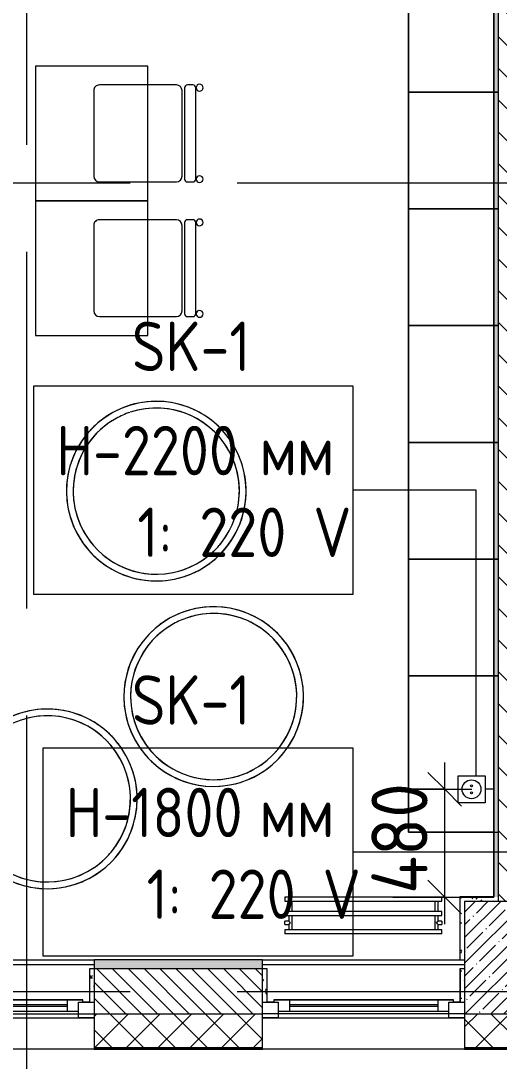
# Model space of a CAD drawing. Header units: millimetres. Extents: x 35111 to 235598, y -8553 to 29000.
# Drawn here: x 54433 to 56564, y -311 to 4322 of the extents above; entities that cross this region are included whole.
import ezdxf

# ---------------------------------------------------------------- set-up
doc = ezdxf.new("R2010")
doc.units = ezdxf.units.MM
doc.linetypes.add('Осевая', pattern=[3175, 635, -476.25, 1587.5, -476.25])
for name, color, linetype, lineweight in [('A-ANNO-DIMS', 7, 'Continuous', 9), ('A-ANNO-DIMS-100', 7, 'Continuous', 9), ('A-DETL-GENF', 7, 'Continuous', 9), ('A-GLAZ', 7, 'Continuous', 9), ('A-GLAZ-1', 7, 'Continuous', 13), ('A-WALL', 7, 'Continuous', 9), ('E-ELEC-FIXT-IDEN', 7, 'Continuous', 9), ('I-WALL', 7, 'Continuous', 9), ('M-EQPM', 7, 'Continuous', 9), ('S-COLS', 7, 'Continuous', 9), ('Оси', 7, 'Continuous', 9), ('Оси-2', 7, 'Осевая', 9), ('Электрические приборы', 7, 'Continuous', 9)]:
    doc.layers.add(name, color=color, linetype=linetype, lineweight=lineweight)
for name, color, linetype, lineweight, true_color in [('A-WALL-1', 7, 'Continuous', 9, 0x3c3c3c), ('A-WALL-FNSH-1', 7, 'Continuous', 9, 0x3c3c3c), ('I-FURN-1', 7, 'Continuous', 9, 0xf0f0f0), ('Оси розеток', 7, 'Continuous', 9, 0xff1e23)]:
    doc.layers.add(name, color=color, linetype=linetype, lineweight=lineweight, true_color=true_color)
doc.styles.add('GOST Common_1', font='GOST_Common.ttf', dxfattribs={"width": 0.9, "height": 220})
doc.styles.add('ISOCPEUR', font='isocpeur.ttf', dxfattribs={"width": 0.9, "height": 250})
doc.dimstyles.new('ISO-2_5_0_9К_БОЛЬШОЙ_1', dxfattribs={"dimscale": 304.8, "dimtxt": 248.995294, "dimasz": 0.492126, "dimexe": 0.393701, "dimexo": 0.984252, "dimgap": 0, "dimtad": 1, "dimdec": 0, "dimrnd": 10, "dimzin": 0, "dimdsep": 46, "dimtxsty": 'ISOCPEUR', "dimblk1": 'OBLIQUE', "dimblk2": 'OBLIQUE', "dimsah": 1, "dimcen": 0.09, "dimdle": 0.393701, "dimazin": 0, "dimtfac": 1, "dimtdec": 4, "dimtix": 1, "dimtmove": 2, "dimatfit": 3, "dimfxl": 1, "dimtvp": 1, "dimtolj": 1, "dimtzin": 0, "dimarcsym": 2})
pattern_1 = [(0, (0, 0), (121.92, 30.48), [10.058, -81.382, 10.058, -81.382, -487.68]), (0, (0, 0), (121.92, 30.48), [-182.88, 10.058, -172.822, 10.058, -81.382, -213.36]), (0, (0, 0), (121.92, 30.48), [-457.2, 10.058, -50.902, 10.058, -142.342]), (120, (45.72, 15.24), (-87.356454, 90.345817), [10.058, -81.382, 10.058, -81.382, -487.68]), (120, (45.72, 15.24), (-87.356454, 90.345817), [-182.88, 10.058, -172.822, 10.058, -81.382, -213.36]), (120, (45.72, 15.24), (-87.356454, 90.345817), [-457.2, 10.058, -50.902, 10.058, -142.342]), (240, (60.96, 76.2), (-34.563546, -120.825817), [10.058, -81.382, 10.058, -81.382, -487.68]), (240, (60.96, 76.2), (-34.563546, -120.825817), [-182.88, 10.058, -172.822, 10.058, -81.382, -213.36]), (240, (60.96, 76.2), (-34.563546, -120.825817), [-457.2, 10.058, -50.902, 10.058, -142.342])]

# ---------------------------------------------------------------- blocks, each defined once
blk = doc.blocks.new('BSC_Колонна _Прямоугольная - 500х500-V16-План размещения напольных электротехнических лючков и розеток 3 этажа в осях 12-23')
at = {"layer": 'S-COLS'}
h = blk.add_hatch(dxfattribs=at)
h.set_pattern_fill('FP_24', color=256, style=0, pattern_type=2)
h.set_pattern_definition([(45, (-56660, -150), (-57.02463, 57.02463), []), (45, (-56602.975, -150), (-57.02463, 57.02463), [100.806, -20.161, 3.353, -16.808])])
h.paths.add_polyline_path([(-223.3, -250), (250, -250), (250, 250), (-250, 250), (-250, -250)])
for p, q in [((250, 250), (-250, 250)), ((-250, 250), (-250, -250)), ((250, -250), (250, 250)), ((-250, -250), (250, -250))]:
    blk.add_line(p, q, dxfattribs=at)
blk = doc.blocks.new('120_Окно_СКБ_1Ст - 120_Окно_СКБ_1Ст 900х2500_h_-20664874-План размещения напольных электротехнических лючков и розеток 3 этажа в осях 12-23')
at = {"layer": 'A-GLAZ'}
for p, q in [((450, -57), (-450, -57)), ((-430, -127), (-400, -127)), ((-330, -107), (330, -107)), ((330, -117), (-330, -117)), ((400, -127), (430, -127))]:
    blk.add_line(p, q, dxfattribs=at)
at = {"layer": 'A-GLAZ-1'}
for p, q in [((-450, -127), (-450, -57)), ((-450, -57), (-380, -57)), ((-380, -57), (-380, -127)), ((380, -87), (-380, -87)), ((-380, -87), (-380, -127)), ((-330, -137), (-330, -87)), ((330, -137), (330, -87)), ((380, -127), (380, -57)), ((380, -57), (450, -57)), ((380, -127), (380, -87)), ((450, -57), (450, -127)), ((-380, -127), (-450, -127)), ((-380, -127), (-400, -127)), ((-400, -127), (-400, -137)), ((-400, -137), (400, -137)), ((400, -137), (-400, -137)), ((450, -127), (380, -127)), ((400, -127), (380, -127)), ((400, -137), (400, -127))]:
    blk.add_line(p, q, dxfattribs=at)
blk = doc.blocks.new('120_Окно_СКБ_2Ст - 120_Окно_СКБ_2Ст 2100х2400 _мал створка справа_-22446225-План размещения напольных электротехнических лючков и розеток 3 этажа в осях 12-23')
at = {"layer": 'A-GLAZ'}
for p, q in [((1050, -57), (-1050, -57)), ((-1030, -127), (-1000, -127)), ((-930, -107), (100, -107)), ((100, -117), (-930, -117)), ((170, -127), (200, -127)), ((270, -107), (930, -107)), ((930, -117), (270, -117)), ((1000, -127), (1030, -127))]:
    blk.add_line(p, q, dxfattribs=at)
at = {"layer": 'A-GLAZ-1'}
for p, q in [((-1050, -127), (-1050, -57)), ((-1050, -57), (-980, -57)), ((-980, -57), (-980, -127)), ((150, -87), (-980, -87)), ((-980, -87), (-980, -127)), ((-930, -137), (-930, -87)), ((100, -137), (100, -87)), ((150, -127), (150, -57)), ((150, -57), (220, -57)), ((150, -127), (150, -87)), ((220, -57), (220, -127)), ((980, -87), (220, -87)), ((220, -87), (220, -127)), ((270, -137), (270, -87)), ((930, -137), (930, -87)), ((980, -127), (980, -57)), ((980, -57), (1050, -57)), ((980, -127), (980, -87)), ((1050, -57), (1050, -127)), ((-980, -127), (-1050, -127)), ((-980, -127), (-1000, -127)), ((-1000, -127), (-1000, -137)), ((-1000, -137), (170, -137)), ((170, -137), (-1000, -137)), ((220, -127), (150, -127)), ((170, -127), (150, -127)), ((170, -137), (170, -127)), ((220, -127), (200, -127)), ((200, -127), (200, -137)), ((200, -137), (1000, -137)), ((1000, -137), (200, -137)), ((1050, -127), (980, -127)), ((1000, -127), (980, -127)), ((1000, -137), (1000, -127))]:
    blk.add_line(p, q, dxfattribs=at)
blk = doc.blocks.new('ПУФ - 1_53-V85-План размещения напольных электротехнических лючков и розеток 3 этажа в осях 12-23')
at = {"layer": 'I-FURN-1'}
for radius, start, end in [(400, 0, 180), (400, 110, 140), (400, 80, 110), (400, 60, 80), (370, 0, 180), (370, 105.8824, 180), (370, 0, 105.8824), (400, 40, 60), (400, 140, 170), (400, 20, 40), (400, 10, 20), (400, 170, 180), (400, 0, 10), (400, 180, 360), (400, 180, 220), (370, 180, 328.2353), (370, 180, 349.4118), (370, 349.5929, 0), (400, 340, 0), (370, 349.5929, 360), (370, 328.2353, 349.4118), (400, 310, 340), (400, 220, 250), (400, 280, 310), (400, 250, 280)]:
    blk.add_arc((0, 0), radius, start, end, dxfattribs=at)
blk = doc.blocks.new('ПУФ - 1_53-V89-План размещения напольных электротехнических лючков и розеток 3 этажа в осях 12-23')
at = {"layer": 'I-FURN-1'}
for radius, start, end in [(400, 0, 180), (400, 10, 160), (370, 0, 180), (370, 74.1176, 137.6471), (370, 0, 74.1176), (370, 137.6471, 158.8235), (400, 160, 180), (370, 158.8235, 169.4118), (370, 169.4118, 180), (400, 0, 10), (400, 180, 360), (400, 180, 220), (370, 180, 296.4706), (370, 180, 349.4118), (400, 220, 0), (370, 349.5929, 0), (370, 349.5929, 360), (370, 338.8235, 349.4118), (370, 317.6471, 338.8235), (370, 296.4706, 317.6471)]:
    blk.add_arc((0, 0), radius, start, end, dxfattribs=at)
blk = doc.blocks.new('ПУФ - 1_53-V90-План размещения напольных электротехнических лючков и розеток 3 этажа в осях 12-23')
at = {"layer": 'I-FURN-1'}
for radius, start, end in [(400, 0, 180), (400, 90, 130), (400, 70, 90), (400, 60, 70), (370, 0, 180), (370, 116.4706, 180), (370, 0, 116.4706), (400, 50, 60), (400, 130, 140), (400, 40, 50), (400, 140, 170), (400, 10, 40), (400, 170, 180), (400, 0, 10), (400, 180, 360), (400, 180, 190), (370, 180, 190.5882), (370, 180, 349.4118), (400, 320, 0), (370, 349.5929, 0), (370, 349.5929, 360), (400, 190, 230), (370, 190.5882, 201.1765), (370, 222.3529, 349.4118), (370, 201.1765, 211.7647), (370, 211.7647, 222.3529), (400, 300, 320), (400, 230, 240), (400, 240, 270), (400, 290, 300), (400, 270, 280), (400, 280, 290)]:
    blk.add_arc((0, 0), radius, start, end, dxfattribs=at)
blk = doc.blocks.new('Стол базовый прямоугольный - 1_7а-25476368-План размещения напольных электротехнических лючков и розеток 3 этажа в осях 12-23')
at = {"layer": 'I-FURN-1'}
for p, q in [((250, 300), (-250, 300)), ((-250, 300), (-250, -300)), ((250, -300), (250, 300)), ((-250, -300), (250, -300))]:
    blk.add_line(p, q, dxfattribs=at)
blk = doc.blocks.new('Стул Breuer - 1_9а-25403171-План размещения напольных электротехнических лючков и розеток 3 этажа в осях 12-23')
at = {"layer": 'I-FURN-1'}
for p, q in [((190.5, 241.3), (-190.5, 241.3)), ((-215.9, 215.9), (-215.9, 0)), ((215.9, 0), (215.9, 215.9)), ((-215.9, 0), (-215.9, -127)), ((215.9, -127), (215.9, 0)), ((-215.9, -176.2), (-215.9, -200.8)), ((203.2, -163.5), (-203.2, -163.5)), ((-190.5, -152.4), (190.5, -152.4)), ((215.9, -200.8), (215.9, -176.2)), ((-203.2, -213.5), (203.2, -213.5))]:
    blk.add_line(p, q, dxfattribs=at)
for centre, radius, start, end in [((-190.5, 215.9), 25.4, 90, 180), ((190.5, 215.9), 25.4, 0, 90), ((-190.5, -127), 25.4, 180, 270), ((190.5, -127), 25.4, 270, 360), ((-203.2, -176.2), 12.7, 90, 180), ((203.2, -176.2), 12.7, 360, 90), ((-203.5, -230.6), 15.1, 360, 180), ((-203.5, -230.6), 15.1, 180, 360), ((-203.2, -200.8), 12.7, 180, 270), ((203.7, -230.6), 15.1, 360, 180), ((203.7, -230.6), 15.1, 180, 360), ((203.2, -200.8), 12.7, 270, 360)]:
    blk.add_arc(centre, radius, start, end, dxfattribs=at)
blk = doc.blocks.new('Блок Розеток и Выключателей - Блок Розеток и Выключателей_SK1-V145-План размещения напольных электротехнических лючков и розеток 3 этажа в осях 12-23')
at = {"layer": 'A-DETL-GENF'}
for p, q in [((-60, -40), (60, -40)), ((-60, -160), (-60, -40)), ((60, -40), (60, -160)), ((60, -160), (-60, -160))]:
    blk.add_line(p, q, dxfattribs=at)
for centre, radius in [((0, -100), 42), ((-15.6, -100), 4.8), ((15.6, -100), 4.8)]:
    blk.add_circle(centre, radius, dxfattribs=at)
at = {"layer": 'Оси розеток'}
blk.add_line((0, 0), (0, -40), dxfattribs=at)
blk = doc.blocks.new('radiator_prado_classic_z_tip_30_po exemplyaru - Classic Z Тип 30-500-30677900-План размещения напольных электротехнических лючков и розеток 3 этажа в осях 12-23')
at = {"layer": 'M-EQPM'}
for p, q in [((0, 228), (0, 210)), ((700, 228), (0, 228)), ((0, 210), (700, 210)), ((17.5, 210), (17.5, 164)), ((32.5, 164), (32.5, 210)), ((667.5, 210), (667.5, 164)), ((682.5, 164), (682.5, 210)), ((700, 210), (700, 228)), ((700, 164), (0, 164)), ((0, 164), (0, 146)), ((0, 146), (700, 146)), ((17.5, 146), (17.5, 121.5)), ((32.5, 82), (32.5, 146)), ((667.5, 146), (667.5, 82)), ((682.5, 121.5), (682.5, 146)), ((700, 146), (700, 164)), ((17.5, 121.5), (0, 121.5)), ((17.5, 121.5), (0, 121.5)), ((0, 121.5), (0, 121.2)), ((0, 106.5), (0, 121.5)), ((0, 121.2), (0, 121.2)), ((0, 106.8), (0, 106.5)), ((0, 106.8), (0, 106.8)), ((0, 106.5), (17.5, 106.5)), ((0, 106.5), (17.5, 106.5)), ((17.5, 106.5), (17.5, 82)), ((700, 121.5), (682.5, 121.5)), ((700, 121.5), (682.5, 121.5)), ((682.5, 82), (682.5, 106.5)), ((682.5, 106.5), (700, 106.5)), ((682.5, 106.5), (700, 106.5)), ((700, 121.5), (700, 106.5)), ((700, 121.2), (700, 121.5)), ((700, 121.5), (700, 121.2)), ((700, 121.2), (700, 121.5)), ((700, 106.5), (700, 106.8)), ((700, 106.8), (700, 106.5)), ((700, 106.5), (700, 106.8)), ((700, 82), (0, 82)), ((0, 82), (0, 64)), ((700, 64), (0, 64)), ((700, 64), (700, 82))]:
    blk.add_line(p, q, dxfattribs=at)
for points, knots in [([(25, 114), (24.5, 114.5), (23.6, 115.4), (22.4, 116.6), (21.6, 117.4), (21.1, 117.9), (20.8, 118.2), (20.5, 118.5), (20.2, 118.8), (19.8, 119.1), (19.6, 119.4), (19.3, 119.7), (19, 120), (18.7, 120.3), (18.5, 120.5), (18.3, 120.7), (18.1, 120.9), (17.9, 121.1), (17.8, 121.2), (17.7, 121.3), (17.5, 121.5), (17.5, 121.5), (17.5, 121.5)], [0, 0, 0, 0, 0.142857, 0.285714, 0.357143, 0.392857, 0.428571, 0.464286, 0.5, 0.535714, 0.571429, 0.607143, 0.642857, 0.678571, 0.714286, 0.75, 0.785714, 0.821429, 0.857143, 0.892857, 0.928571, 1, 1, 1, 1]), ([(17.5, 106.5), (17.5, 106.5), (17.5, 106.5), (17.7, 106.7), (17.8, 106.8), (17.9, 106.9), (18.1, 107.1), (18.3, 107.3), (18.5, 107.5), (18.7, 107.7), (19, 108), (19.3, 108.3), (19.6, 108.6), (19.8, 108.9), (20.3, 109.3), (20.7, 109.7), (21.1, 110.1), (21.6, 110.6), (22.4, 111.4), (23.6, 112.6), (24.5, 113.5), (25, 114)], [0, 0, 0, 0, 0.071429, 0.107143, 0.142857, 0.178571, 0.214286, 0.25, 0.285714, 0.321429, 0.357143, 0.392857, 0.428571, 0.464286, 0.5, 0.571429, 0.607143, 0.642857, 0.714286, 0.857143, 1, 1, 1, 1]), ([(675, 114), (675.5, 114.5), (676.4, 115.4), (677.6, 116.6), (678.4, 117.4), (678.9, 117.9), (679.2, 118.2), (679.5, 118.5), (679.8, 118.8), (680.1, 119.2), (680.4, 119.4), (680.7, 119.7), (681, 120), (681.3, 120.3), (681.5, 120.5), (681.7, 120.7), (681.9, 120.9), (682.1, 121.1), (682.2, 121.2), (682.3, 121.3), (682.5, 121.5), (682.5, 121.5), (682.5, 121.5)], [0, 0, 0, 0, 0.142857, 0.285714, 0.357143, 0.392857, 0.428571, 0.464286, 0.5, 0.535714, 0.571429, 0.607143, 0.642857, 0.678571, 0.714286, 0.75, 0.785714, 0.821429, 0.857143, 0.892857, 0.928571, 1, 1, 1, 1]), ([(682.5, 106.5), (682.5, 106.5), (682.5, 106.5), (682.3, 106.7), (682.2, 106.8), (682.1, 106.9), (681.9, 107.1), (681.7, 107.3), (681.5, 107.5), (681.3, 107.7), (681, 108), (680.7, 108.3), (680.4, 108.6), (680.1, 108.8), (679.7, 109.3), (679.3, 109.7), (678.9, 110.1), (678.4, 110.6), (677.6, 111.4), (676.4, 112.6), (675.5, 113.5), (675, 114)], [0, 0, 0, 0, 0.071429, 0.107143, 0.142857, 0.178571, 0.214286, 0.25, 0.285714, 0.321429, 0.357143, 0.392857, 0.428571, 0.464286, 0.5, 0.571429, 0.607143, 0.642857, 0.714286, 0.857143, 1, 1, 1, 1])]:
    blk.add_open_spline(points, degree=3, knots=knots, dxfattribs=at)
blk = doc.blocks.new('шкаф 1_112 - шкаф 1_112-V175-План размещения напольных электротехнических лючков и розеток 3 этажа в осях 12-23')
at = {"layer": 'I-FURN-1'}
for p, q in [((-400, 6070), (-400, 0)), ((-400, 3815), (-400, 3295)), ((-400, 3295), (-400, 3815)), ((0, 3295), (0, 3815)), ((-20, 3295), (-400, 3295)), ((0, 3295), (-400, 3295)), ((-400, 3295), (-400, 2775)), ((-400, 2775), (-400, 3295)), ((-400, 3295), (-20, 3295)), ((-400, 3295), (0, 3295)), ((-20, 3295), (-400, 3295)), ((0, 2775), (0, 3295)), ((-20, 2775), (-400, 2775)), ((-400, 2775), (0, 2775)), ((-20, 2775), (-400, 2775)), ((0, 2775), (-400, 2775)), ((-400, 2775), (-400, 2255)), ((-400, 2255), (-400, 2775)), ((-400, 2775), (-20, 2775)), ((0, 2255), (0, 2775)), ((-20, 2255), (-400, 2255)), ((0, 2255), (-400, 2255)), ((-400, 2255), (-400, 1735)), ((-400, 1735), (-400, 2255)), ((-400, 2255), (-20, 2255)), ((-400, 2255), (0, 2255)), ((-20, 2255), (-400, 2255)), ((0, 1735), (0, 2255)), ((-20, 1735), (-400, 1735)), ((-400, 1735), (0, 1735)), ((-20, 1735), (-400, 1735)), ((0, 1735), (-400, 1735)), ((-400, 1735), (-400, 1215)), ((-400, 1215), (-400, 1735)), ((-400, 1735), (-20, 1735)), ((0, 1215), (0, 1735)), ((-20, 1215), (-400, 1215)), ((0, 1215), (-400, 1215)), ((-400, 1215), (-400, 695)), ((-400, 695), (-400, 1215)), ((-400, 1215), (-20, 1215)), ((-400, 1215), (0, 1215)), ((-20, 1215), (-400, 1215)), ((0, 695), (0, 1215)), ((-20, 695), (-400, 695)), ((-400, 695), (0, 695)), ((-20, 695), (-400, 695)), ((0, 695), (-400, 695)), ((-400, 695), (-400, 0)), ((-400, 0), (-400, 695)), ((-400, 695), (-20, 695)), ((0, 0), (0, 695)), ((-400, 0), (-20, 0)), ((-400, 0), (0, 0)), ((-20, 0), (-400, 0))]:
    blk.add_line(p, q, dxfattribs=at)
blk = doc.blocks.new('DIMBLOCK5-План размещения напольных электротехнических лючков и розеток 3 этажа в осях 12-23')
at = {"layer": 'A-ANNO-DIMS-100'}
for p, q in [((56321.6, 300), (56321.6, 1019.8)), ((56080.7, 899.8), (56441.6, 899.8)), ((56321.6, 899.8), (56080.7, 899.8)), ((56090, 420), (56441.6, 420)), ((56321.6, 420), (56090, 420))]:
    blk.add_line(p, q, dxfattribs=at)
at = {"layer": 'A-ANNO-DIMS-100', "lineweight": 20}
for p, q in [((56321.6, 899.8), (56246.6, 974.8)), ((56321.6, 899.8), (56396.6, 824.8)), ((56321.6, 420), (56246.6, 495)), ((56321.6, 420), (56396.6, 345))]:
    blk.add_line(p, q, dxfattribs=at)
at = {"layer": 'A-ANNO-DIMS-100', "color": 0, "insert": (55995, 434), "char_height": 250, "width": 597.589, "attachment_point": 1, "rotation": 90, "line_spacing_factor": 1.149209, "style": 'ISOCPEUR'}
blk.add_mtext('480', dxfattribs=at)
blk = doc.blocks.new('_Oblique')
at = {"color": 0, "linetype": 'ByBlock', "lineweight": -2}
blk.add_line((-0.5, -0.5), (0.5, 0.5), dxfattribs=at)

msp = doc.modelspace()

# ---------------------------------------------------------------- hatches: boundary and pattern name
at = {"layer": 'A-WALL'}
h = msp.add_hatch(dxfattribs=at)
h.set_pattern_fill('FP_19', color=256, style=0, pattern_type=2)
h.set_pattern_definition([(135, (0, 0), (-35.35534, -35.35534), [])])
h.paths.add_polyline_path([(65171.9, -100), (65410, -100), (65410, 100), (65160, 100), (65160, -100)])
h.paths.add_polyline_path([(63716, -100), (64260, -100), (64260, 100), (63710, 100), (63710, -100)])
h.paths.add_polyline_path([(61532.2, -100), (61610, -100), (61610, 100), (61410, 100), (61410, -100)])
h.paths.add_polyline_path([(57810, -100), (57810, 100), (56910, 100), (56910, -100), (57164.6, -100)])
h.paths.add_polyline_path([(54980.8, -100), (55510, -100), (55510, 100), (54760, 100), (54760, -100)])
h.paths.add_polyline_path([(52660, -100), (52660, 100), (52410, 100), (52410, -100)])
h.paths.add_polyline_path([(50613.2, -100), (51010, -100), (51010, 100), (50260, 100), (50260, -100)])
h.paths.add_polyline_path([(47910, -100), (48160, -100), (48160, 100), (47910, 100)])
h.paths.add_polyline_path([(44061.7, -100), (44310, -100), (44310, 100), (43410, 100), (43410, -100)])
h.paths.add_polyline_path([(41760, -100), (41760, 100), (41140, 100), (41140, -100), (41150, -100)])
h.paths.add_polyline_path([(42910, -100), (42910, 100), (42660, 100), (42660, -100)])
h = msp.add_hatch(dxfattribs=at)
h.set_pattern_fill('FP_20', color=256, style=0, pattern_type=2)
h.set_pattern_definition([(45, (0, 0), (-70.71068, 70.71068), []), (135, (0, 0), (-70.71068, -70.71068), [])])
h.paths.add_polyline_path([(54760, -250), (55510, -250), (55510, -100), (54760, -100)])
h.paths.add_polyline_path([(56627.1, -250), (56627.1, -100), (56410, -100), (56410, -250), (56436.7, -250)])
h.paths.add_polyline_path([(51910, -250), (52660, -250), (52660, -100), (51910, -100)])
h.paths.add_polyline_path([(50260, -250), (51010, -250), (51010, -100), (50260, -100)])
h.paths.add_polyline_path([(47910, -250), (48160, -250), (48160, -100), (47410, -100), (47410, -250), (47701.4, -250)])
h.paths.add_polyline_path([(44310, -250), (44310, -100), (42660, -100), (42660, -250), (44061.7, -250)])
h.paths.add_polyline_path([(41140, -250), (41760, -250), (41760, -100), (41140, -100)])
h.paths.add_polyline_path([(38742.7, -250), (39040, -250), (39040, -100), (38742.7, -100), (38742.7, -222.4)])
h.paths.add_polyline_path([(38238.2, -250), (38242.7, -250), (38242.7, -100), (38238.2, -100), (38238.2, -175.6)])
at = {"layer": 'I-WALL'}
h = msp.add_hatch(dxfattribs=at)
h.set_pattern_fill('FP_21', color=256, style=0, pattern_type=2)
h.set_pattern_definition([(135, (0, 0), (-70.71068, -70.71068), [])])
h.paths.add_polyline_path([(56560.7, 400), (56760.7, 400), (56760.7, 7400), (56560.7, 7400), (56560.7, 420)])
h = msp.add_hatch(dxfattribs=at)
h.set_pattern_fill('FP_71', color=256, style=0, pattern_type=2)
h.set_pattern_definition(pattern_1)
h.paths.add_polyline_path([(56540.7, 420), (56560.7, 420), (56560.7, 7070), (56540.7, 7070), (56540.7, 421)])
h = msp.add_hatch(dxfattribs=at)
h.set_pattern_fill('FP_71', color=256, style=0, pattern_type=2)
h.set_pattern_definition(pattern_1)
h.paths.add_polyline_path([(56390, 140), (56410, 140), (56410, 420), (56390, 420), (56390, 141)])
h = msp.add_hatch(dxfattribs=at)
h.set_pattern_fill('FP_71', color=256, style=0, pattern_type=2)
h.set_pattern_definition(pattern_1)
h.paths.add_polyline_path([(56410, 400), (56560.7, 400), (56560.7, 420), (56410, 420)])
h = msp.add_hatch(dxfattribs=at)
h.set_pattern_fill('FP_71', color=256, style=0, pattern_type=2)
h.set_pattern_definition(pattern_1)
h.paths.add_polyline_path([(54760, 100), (55510, 100), (55510, 140), (54760, 140)])
h.paths.add_polyline_path([(52660, 100), (52660, 140), (52430, 140), (52430, 100)])
h = msp.add_hatch(dxfattribs=at)
h.set_pattern_fill('FP_71', color=256, style=0, pattern_type=2)
h.set_pattern_definition(pattern_1)
h.paths.add_polyline_path([(54760, -48), (54760, 100), (54740, 100), (54740, -48)])
h = msp.add_hatch(dxfattribs=at)
h.set_pattern_fill('FP_71', color=256, style=0, pattern_type=2)
h.set_pattern_definition(pattern_1)
h.paths.add_polyline_path([(55530, -48), (55530, 100), (55510, 100), (55510, -48)])
h = msp.add_hatch(dxfattribs=at)
h.set_pattern_fill('FP_71', color=256, style=0, pattern_type=2)
h.set_pattern_definition(pattern_1)
h.paths.add_polyline_path([(56410, -48), (56410, 100), (56390, 100), (56390, -48)])

# ---------------------------------------------------------------- linework, layer by layer
at = {"layer": 'A-WALL'}
for p, q in [((56560.7, 400), (56560.7, 7400)), ((56540.7, 420), (56540.7, 7050)), ((56390, 140), (56390, 420)), ((56410, 420), (56540.7, 420)), ((55530, 100), (54740, 100)), ((52410, -100), (55510, -100)), ((54760, -258), (52660, -258)), ((54760, -250), (55510, -250)), ((54760, -253), (55510, -253)), ((56410, -258), (55510, -258)), ((56410, -250), (57810, -250)), ((56410, -253), (57810, -253))]:
    msp.add_line(p, q, dxfattribs=at)
at = {"layer": 'A-WALL-1'}
for p, q in [((54760, 140), (54760, -250)), ((55510, 140), (54760, 140)), ((55510, -250), (55510, 140)), ((56390, 140), (56410, 140)), ((54740, 100), (54740, -48)), ((55530, -48), (55530, 100)), ((56410, 100), (56390, 100)), ((56390, 100), (56390, -48)), ((54740, -48), (54760, -48)), ((55510, -48), (55530, -48)), ((56390, -48), (56410, -48)), ((56410, -100), (56410, -250))]:
    msp.add_line(p, q, dxfattribs=at)
at = {"layer": 'A-WALL-FNSH-1'}
for p, q in [((56539.7, 7049), (56539.7, 421)), ((56539.7, 421), (56389, 421)), ((56389, 421), (56389, 141)), ((56390, 420), (56410, 420)), ((55510, 141), (54760, 141)), ((54760, 141), (54760, 140)), ((55510, 140), (55510, 141)), ((54740, 100), (54739, 100)), ((54739, 100), (54739, -48)), ((55531, 100), (55530, 100)), ((55531, -48), (55531, 100)), ((56390, 100), (56389, 100)), ((56389, 100), (56389, -48)), ((54739, -48), (54740, -48)), ((55530, -48), (55531, -48)), ((56389, -48), (56390, -48)), ((54760, -250), (54760, -258)), ((54760, -258), (55510, -258)), ((55510, -258), (55510, -250)), ((56410, -250), (56410, -258)), ((56410, -258), (57810, -258))]:
    msp.add_line(p, q, dxfattribs=at)
at = {"layer": 'E-ELEC-FIXT-IDEN'}
for p, q in [((56460.7, 2231.6), (55912.1, 2231.6)), ((56460.7, 959.8), (56460.7, 2231.6)), ((56780.7, 620.3), (55912.1, 620.3))]:
    msp.add_line(p, q, dxfattribs=at)
at = {"layer": 'E-ELEC-FIXT-IDEN', "flags": 128}
for points in [[(54491.7, 2695.6), (55912.1, 2695.6), (55912.1, 1767.6), (54491.7, 1767.6)], [(54533.1, 1084.3), (55912.1, 1084.3), (55912.1, 156.3), (54533.1, 156.3)]]:
    msp.add_lwpolyline(points, close=True, dxfattribs=at)
at = {"layer": 'I-WALL'}
for p, q in [((52660, 141), (54760, 141)), ((52660, 140), (54760, 140)), ((55510, 141), (56390, 141)), ((55510, 140), (56390, 140)), ((52660, 120), (54760, 120)), ((55510, 120), (56410, 120)), ((56410, -100), (55510, -100))]:
    msp.add_line(p, q, dxfattribs=at)
at = {"layer": 'Оси'}
msp.add_line((54460, -1906.3), (54460, 593.7), dxfattribs=at)
at = {"layer": 'Оси-2'}
for p, q in [((54460, 593.7), (54460, 24850)), ((38410.7, 3600), (82250, 3600)), ((38410.7, 0), (82250, 0))]:
    msp.add_line(p, q, dxfattribs=at)

# ---------------------------------------------------------------- block references
at = {"layer": 'A-GLAZ', "rotation": 180}
for name, p in [('120_Окно_СКБ_2Ст - 120_Окно_СКБ_2Ст 2100х2400 _мал створка справа_-22446225-План размещения напольных электротехнических лючков и розеток 3 этажа в осях 12-23', (53710, -175)), ('120_Окно_СКБ_1Ст - 120_Окно_СКБ_1Ст 900х2500_h_-20664874-План размещения напольных электротехнических лючков и розеток 3 этажа в осях 12-23', (55960, -175))]:
    msp.add_blockref(name, p, dxfattribs=at)
at = {"layer": 'I-FURN-1'}
for name, p in [('шкаф 1_112 - шкаф 1_112-V175-План размещения напольных электротехнических лючков и розеток 3 этажа в осях 12-23', (56560.7, 709.5)), ('Стол базовый прямоугольный - 1_7а-25476368-План размещения напольных электротехнических лючков и розеток 3 этажа в осях 12-23', (54749.3, 3820.1)), ('Стол базовый прямоугольный - 1_7а-25476368-План размещения напольных электротехнических лючков и розеток 3 этажа в осях 12-23', (54749.3, 3220.1))]:
    msp.add_blockref(name, p, dxfattribs=at)
for name, p, rotation in [('Стул Breuer - 1_9а-25403171-План размещения напольных электротехнических лючков и розеток 3 этажа в осях 12-23', (54999.3, 3820.1), 89.99999999999959), ('Стул Breuer - 1_9а-25403171-План размещения напольных электротехнических лючков и розеток 3 этажа в осях 12-23', (54999.3, 3220.1), 89.99999999999959), ('ПУФ - 1_53-V85-План размещения напольных электротехнических лючков и розеток 3 этажа в осях 12-23', (55036.9, 2227.3), 118.9499011641568), ('ПУФ - 1_53-V89-План размещения напольных электротехнических лючков и розеток 3 этажа в осях 12-23', (55292.4, 1312.6), 118.9499011641568), ('ПУФ - 1_53-V90-План размещения напольных электротехнических лючков и розеток 3 этажа в осях 12-23', (54551.7, 857.1), 118.9499011641568)]:
    msp.add_blockref(name, p, dxfattribs=dict(at, rotation=rotation))
at = {"layer": 'M-EQPM'}
msp.add_blockref('radiator_prado_classic_z_tip_30_po exemplyaru - Classic Z Тип 30-500-30677900-План размещения напольных электротехнических лючков и розеток 3 этажа в осях 12-23', (55609.2, 191.7), dxfattribs=at)
at = {"layer": 'S-COLS'}
msp.add_blockref('BSC_Колонна _Прямоугольная - 500х500-V16-План размещения напольных электротехнических лючков и розеток 3 этажа в осях 12-23', (56660, 150), dxfattribs=at)
at = {"layer": 'Электрические приборы', "rotation": 269.9999999999997}
msp.add_blockref('Блок Розеток и Выключателей - Блок Розеток и Выключателей_SK1-V145-План размещения напольных электротехнических лючков и розеток 3 этажа в осях 12-23', (56540.7, 899.8), dxfattribs=at)

# ---------------------------------------------------------------- texts
at = {"layer": 'E-ELEC-FIXT-IDEN', "char_height": 220, "attachment_point": 1, "style": 'GOST Common_1'}
for s, insert, width in [('SK-1', (54928.3, 2982), 656.582), ('H-2200 ', (54591.7, 2518), 1096.708), ('мм', (55496.5, 2518), 375.19), ('   1: 220 V', (54591.7, 2154.2), 1291.519), ('SK-1', (54928.3, 1407.2), 656.582), ('H-1800 ', (54633.1, 906.6), 1046.202), ('мм', (55496.3, 906.6), 375.19), ('   1: 220 V', (54633.1, 542.8), 1291.519)]:
    msp.add_mtext(s, dxfattribs=dict(at, insert=insert, width=width))

# ---------------------------------------------------------------- dimensions: what is measured, and where the dimension line sits
at = {"layer": 'A-ANNO-DIMS'}
dim = msp.add_linear_dim(base=(56321.6, 899.8), p1=(56390, 420), p2=(56380.7, 899.8), angle=90, dimstyle='ISO-2_5_0_9К_БОЛЬШОЙ_1', override={"dimpost": '<>', "dimfxl": 479.854392}, dxfattribs=at)
dim.commit()
dim.dimension.update_dxf_attribs({"geometry": 'DIMBLOCK5-План размещения напольных электротехнических лючков и розеток 3 этажа в осях 12-23', "text_midpoint": (56161.7, 732.8), "dimtype": 160, "text_rotation": 90})

doc.saveas('drawing.dxf')
